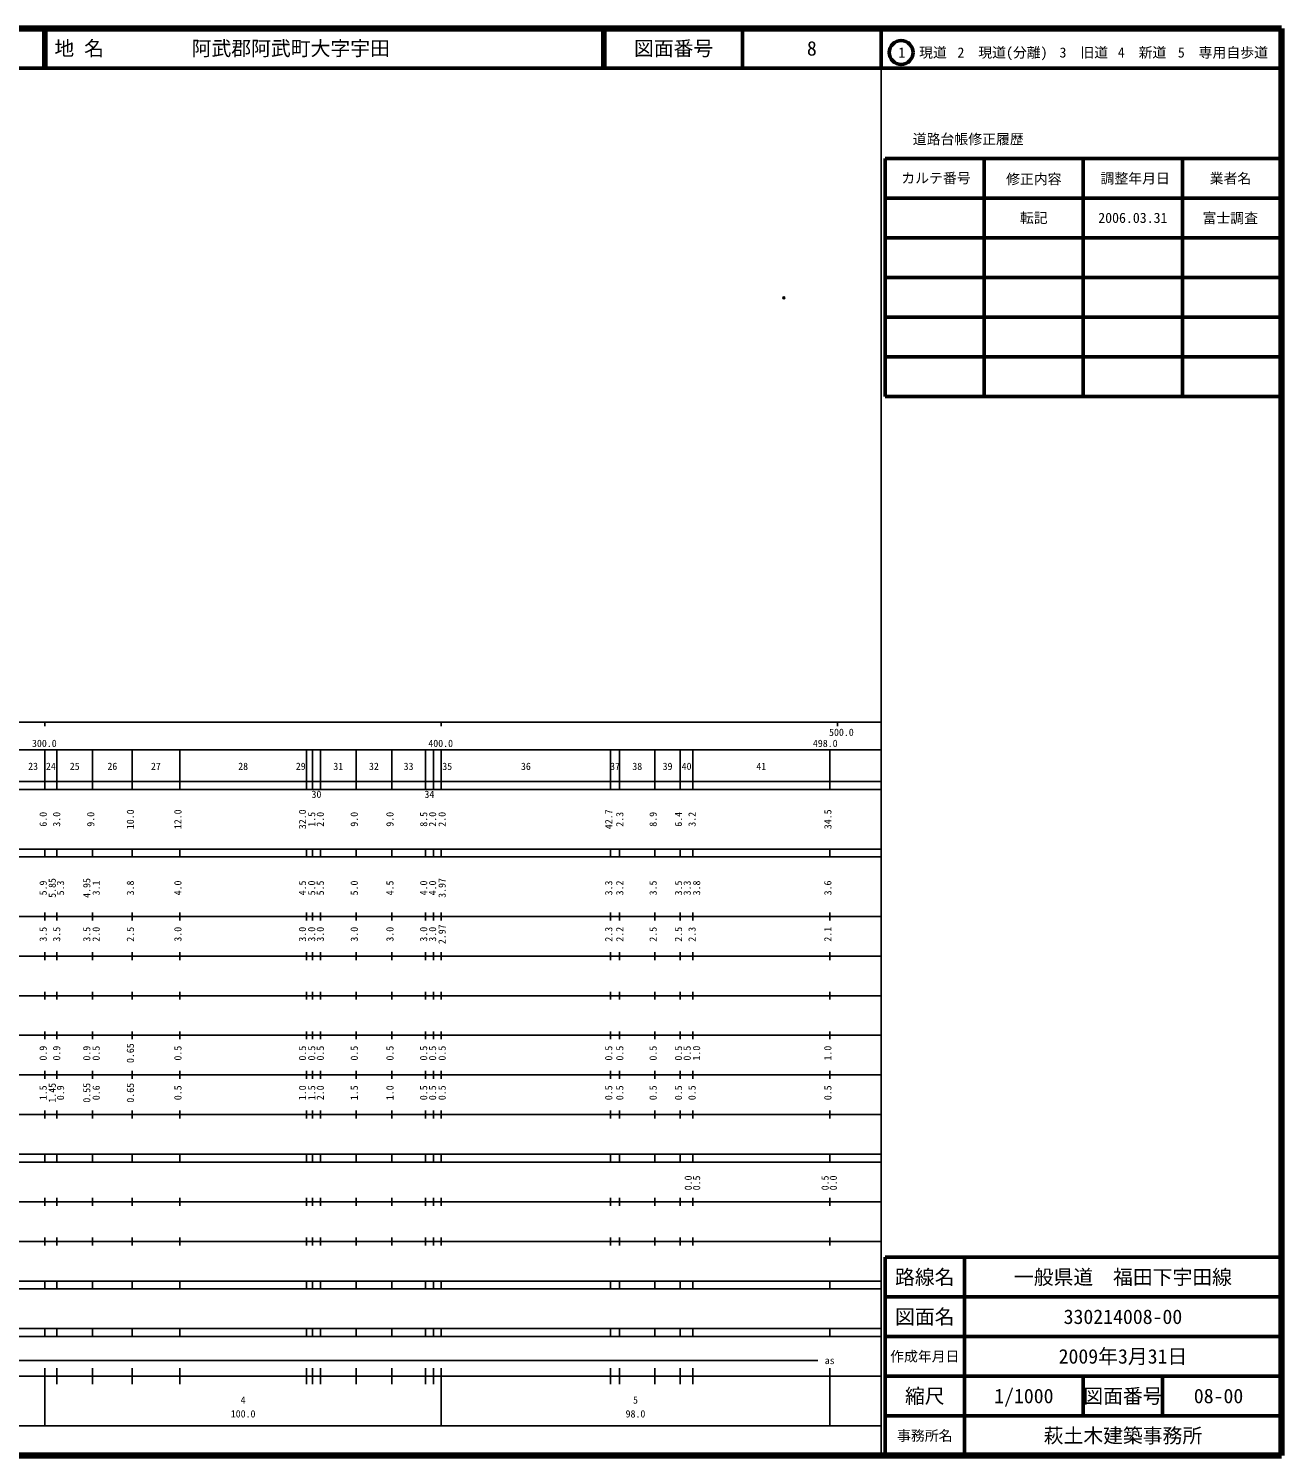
# Model space of a CAD drawing. Units: millimetres on the paper. Extents: x 40 to 680, y 20 to 380.
# Drawn here: x 363.9 to 680, y 20 to 380 of the extents above; entities that cross this region are included whole.
import ezdxf
from ezdxf.enums import TextEntityAlignment as Align

# ---------------------------------------------------------------- set-up
doc = ezdxf.new("R2010")
doc.units = ezdxf.units.MM
doc.header["$PDMODE"] = 32
doc.header["$PDSIZE"] = 0.5
doc.layers.add('M-OTRS', color=6, linetype='Continuous')
doc.layers.add('M-TTL-TXT', color=7, linetype='Continuous')
for name, color, linetype, lineweight in [('M-TTL', 2, 'Continuous', 140), ('M-TTL-BAND', 7, 'Continuous', 25), ('M-TTL-FRAM', 2, 'Continuous', 50), ('M-TTL-LINE', 7, 'Continuous', 50)]:
    doc.layers.add(name, color=color, linetype=linetype, lineweight=lineweight)
doc.styles.add('ＭＳ ゴシック', font='')
doc.styles.get('ＭＳ ゴシック').set_extended_font_data('MS Gothic')

msp = doc.modelspace()

# ---------------------------------------------------------------- linework, layer by layer
at = {"layer": 'M-OTRS'}
msp.add_point((554.44, 312.083), dxfattribs=at)
at = {"layer": 'M-TTL'}
for p, q in [((680, 380), (40, 380)), ((680, 20), (680, 380)), ((40, 20), (680, 20))]:
    msp.add_line(p, q, dxfattribs=at)
at = {"layer": 'M-TTL-BAND'}
for p, q in [((579, 20), (579, 370)), ((40, 205), (579, 205)), ((368, 205), (368, 204)), ((468, 205), (468, 204)), ((568, 205), (568, 204)), ((68, 198), (579, 198)), ((368, 188), (368, 198)), ((371, 188), (371, 198)), ((380, 188), (380, 198)), ((390, 188), (390, 198)), ((402, 188), (402, 198)), ((434, 188), (434, 198)), ((435.5, 188), (435.5, 198)), ((437.5, 188), (437.5, 198)), ((446.5, 188), (446.5, 198)), ((455.5, 188), (455.5, 198)), ((464, 188), (464, 198)), ((466, 188), (466, 198)), ((468, 188), (468, 198)), ((510.7, 188), (510.7, 198)), ((513, 188), (513, 198)), ((521.9, 188), (521.9, 198)), ((528.3, 188), (528.3, 198)), ((531.5, 188), (531.5, 198)), ((566, 188), (566, 198)), ((40, 190), (579, 190)), ((40, 188), (579, 188)), ((40, 173), (579, 173)), ((368, 171), (368, 173)), ((371, 171), (371, 173)), ((380, 171), (380, 173)), ((390, 171), (390, 173)), ((402, 171), (402, 173)), ((434, 171), (434, 173)), ((435.5, 171), (435.5, 173)), ((437.5, 171), (437.5, 173)), ((446.5, 171), (446.5, 173)), ((455.5, 171), (455.5, 173)), ((464, 171), (464, 173)), ((466, 171), (466, 173)), ((468, 171), (468, 173)), ((510.7, 171), (510.7, 173)), ((513, 171), (513, 173)), ((521.9, 171), (521.9, 173)), ((528.3, 171), (528.3, 173)), ((531.5, 171), (531.5, 173)), ((566, 171), (566, 173)), ((40, 171), (579, 171)), ((40, 156), (579, 156)), ((368, 155), (368, 157)), ((371, 155), (371, 157)), ((380, 155), (380, 157)), ((390, 155), (390, 157)), ((402, 155), (402, 157)), ((434, 155), (434, 157)), ((435.5, 155), (435.5, 157)), ((437.5, 155), (437.5, 157)), ((446.5, 155), (446.5, 157)), ((455.5, 155), (455.5, 157)), ((464, 155), (464, 157)), ((466, 155), (466, 157)), ((468, 155), (468, 157)), ((510.7, 155), (510.7, 157)), ((513, 155), (513, 157)), ((521.9, 155), (521.9, 157)), ((528.3, 155), (528.3, 157)), ((531.5, 155), (531.5, 157)), ((566, 155), (566, 157)), ((46, 146), (579, 146)), ((368, 145), (368, 147)), ((371, 145), (371, 147)), ((380, 145), (380, 147)), ((390, 145), (390, 147)), ((402, 145), (402, 147)), ((434, 145), (434, 147)), ((435.5, 145), (435.5, 147)), ((437.5, 145), (437.5, 147)), ((446.5, 145), (446.5, 147)), ((455.5, 145), (455.5, 147)), ((464, 145), (464, 147)), ((466, 145), (466, 147)), ((468, 145), (468, 147)), ((510.7, 145), (510.7, 147)), ((513, 145), (513, 147)), ((521.9, 145), (521.9, 147)), ((528.3, 145), (528.3, 147)), ((531.5, 145), (531.5, 147)), ((566, 145), (566, 147)), ((368, 135), (368, 137)), ((371, 135), (371, 137)), ((380, 135), (380, 137)), ((390, 135), (390, 137)), ((402, 135), (402, 137)), ((434, 135), (434, 137)), ((435.5, 135), (435.5, 137)), ((437.5, 135), (437.5, 137)), ((446.5, 135), (446.5, 137)), ((455.5, 135), (455.5, 137)), ((464, 135), (464, 137)), ((466, 135), (466, 137)), ((468, 135), (468, 137)), ((510.7, 135), (510.7, 137)), ((513, 135), (513, 137)), ((521.9, 135), (521.9, 137)), ((528.3, 135), (528.3, 137)), ((531.5, 135), (531.5, 137)), ((566, 135), (566, 137)), ((52, 136), (579, 136)), ((46, 126), (579, 126)), ((368, 125), (368, 127)), ((371, 125), (371, 127)), ((380, 125), (380, 127)), ((390, 125), (390, 127)), ((402, 125), (402, 127)), ((434, 125), (434, 127)), ((435.5, 125), (435.5, 127)), ((437.5, 125), (437.5, 127)), ((446.5, 125), (446.5, 127)), ((455.5, 125), (455.5, 127)), ((464, 125), (464, 127)), ((466, 125), (466, 127)), ((468, 125), (468, 127)), ((510.7, 125), (510.7, 127)), ((513, 125), (513, 127)), ((521.9, 125), (521.9, 127)), ((528.3, 125), (528.3, 127)), ((531.5, 125), (531.5, 127)), ((566, 125), (566, 127)), ((52, 116), (579, 116)), ((368, 115), (368, 117)), ((371, 115), (371, 117)), ((380, 115), (380, 117)), ((390, 115), (390, 117)), ((402, 115), (402, 117)), ((434, 115), (434, 117)), ((435.5, 115), (435.5, 117)), ((437.5, 115), (437.5, 117)), ((446.5, 115), (446.5, 117)), ((455.5, 115), (455.5, 117)), ((464, 115), (464, 117)), ((466, 115), (466, 117)), ((468, 115), (468, 117)), ((510.7, 115), (510.7, 117)), ((513, 115), (513, 117)), ((521.9, 115), (521.9, 117)), ((528.3, 115), (528.3, 117)), ((531.5, 115), (531.5, 117)), ((566, 115), (566, 117)), ((46, 106), (579, 106)), ((368, 105), (368, 107)), ((371, 105), (371, 107)), ((380, 105), (380, 107)), ((390, 105), (390, 107)), ((402, 105), (402, 107)), ((434, 105), (434, 107)), ((435.5, 105), (435.5, 107)), ((437.5, 105), (437.5, 107)), ((446.5, 105), (446.5, 107)), ((455.5, 105), (455.5, 107)), ((464, 105), (464, 107)), ((466, 105), (466, 107)), ((468, 105), (468, 107)), ((510.7, 105), (510.7, 107)), ((513, 105), (513, 107)), ((521.9, 105), (521.9, 107)), ((528.3, 105), (528.3, 107)), ((531.5, 105), (531.5, 107)), ((566, 105), (566, 107)), ((40, 96), (579, 96)), ((40, 94), (579, 94)), ((368, 94), (368, 96)), ((371, 94), (371, 96)), ((380, 94), (380, 96)), ((390, 94), (390, 96)), ((402, 94), (402, 96)), ((434, 94), (434, 96)), ((435.5, 94), (435.5, 96)), ((437.5, 94), (437.5, 96)), ((446.5, 94), (446.5, 96)), ((455.5, 94), (455.5, 96)), ((464, 94), (464, 96)), ((466, 94), (466, 96)), ((468, 94), (468, 96)), ((510.7, 94), (510.7, 96)), ((513, 94), (513, 96)), ((521.9, 94), (521.9, 96)), ((528.3, 94), (528.3, 96)), ((531.5, 94), (531.5, 96)), ((566, 94), (566, 96)), ((49, 84), (579, 84)), ((368, 83), (368, 85)), ((371, 83), (371, 85)), ((380, 83), (380, 85)), ((390, 83), (390, 85)), ((402, 83), (402, 85)), ((434, 83), (434, 85)), ((435.5, 83), (435.5, 85)), ((437.5, 83), (437.5, 85)), ((446.5, 83), (446.5, 85)), ((455.5, 83), (455.5, 85)), ((464, 83), (464, 85)), ((466, 83), (466, 85)), ((468, 83), (468, 85)), ((510.7, 83), (510.7, 85)), ((513, 83), (513, 85)), ((521.9, 83), (521.9, 85)), ((528.3, 83), (528.3, 85)), ((531.5, 83), (531.5, 85)), ((566, 83), (566, 85)), ((40, 74), (579, 74)), ((368, 73), (368, 75)), ((371, 73), (371, 75)), ((380, 73), (380, 75)), ((390, 73), (390, 75)), ((402, 73), (402, 75)), ((434, 73), (434, 75)), ((435.5, 73), (435.5, 75)), ((437.5, 73), (437.5, 75)), ((446.5, 73), (446.5, 75)), ((455.5, 73), (455.5, 75)), ((464, 73), (464, 75)), ((466, 73), (466, 75)), ((468, 73), (468, 75)), ((510.7, 73), (510.7, 75)), ((513, 73), (513, 75)), ((521.9, 73), (521.9, 75)), ((528.3, 73), (528.3, 75)), ((531.5, 73), (531.5, 75)), ((566, 73), (566, 75)), ((40, 64), (579, 64)), ((40, 62), (579, 62)), ((368, 62), (368, 64)), ((371, 62), (371, 64)), ((380, 62), (380, 64)), ((390, 62), (390, 64)), ((402, 62), (402, 64)), ((434, 62), (434, 64)), ((435.5, 62), (435.5, 64)), ((437.5, 62), (437.5, 64)), ((446.5, 62), (446.5, 64)), ((455.5, 62), (455.5, 64)), ((464, 62), (464, 64)), ((466, 62), (466, 64)), ((468, 62), (468, 64)), ((510.7, 62), (510.7, 64)), ((513, 62), (513, 64)), ((521.9, 62), (521.9, 64)), ((528.3, 62), (528.3, 64)), ((531.5, 62), (531.5, 64)), ((566, 62), (566, 64)), ((40, 52), (579, 52)), ((368, 50), (368, 52)), ((371, 50), (371, 52)), ((380, 50), (380, 52)), ((390, 50), (390, 52)), ((402, 50), (402, 52)), ((434, 50), (434, 52)), ((435.5, 50), (435.5, 52)), ((437.5, 50), (437.5, 52)), ((446.5, 50), (446.5, 52)), ((455.5, 50), (455.5, 52)), ((464, 50), (464, 52)), ((466, 50), (466, 52)), ((468, 50), (468, 52)), ((510.7, 50), (510.7, 52)), ((513, 50), (513, 52)), ((521.9, 50), (521.9, 52)), ((528.3, 50), (528.3, 52)), ((531.5, 50), (531.5, 52)), ((566, 50), (566, 52)), ((40, 50), (579, 50)), ((71, 44), (563, 44)), ((40, 40), (579, 40)), ((368, 27.5), (368, 42)), ((371, 38), (371, 42)), ((380, 38), (380, 42)), ((390, 38), (390, 42)), ((402, 38), (402, 42)), ((434, 38), (434, 42)), ((435.5, 38), (435.5, 42)), ((437.5, 38), (437.5, 42)), ((446.5, 38), (446.5, 42)), ((455.5, 38), (455.5, 42)), ((464, 38), (464, 42)), ((466, 38), (466, 42)), ((468, 27.5), (468, 42)), ((510.7, 38), (510.7, 42)), ((513, 38), (513, 42)), ((521.9, 38), (521.9, 42)), ((528.3, 38), (528.3, 42)), ((531.5, 38), (531.5, 42)), ((566, 27.5), (566, 42)), ((68, 27.5), (579, 27.5))]:
    msp.add_line(p, q, dxfattribs=at)
at = {"layer": 'M-TTL-FRAM'}
for p, q in [((580, 347.197), (580, 287.197)), ((580, 347.197), (680, 347.197)), ((580, 287.197), (680, 287.197)), ((680, 70), (580, 70)), ((580, 70), (580, 20))]:
    msp.add_line(p, q, dxfattribs=at)
at = {"layer": 'M-TTL-LINE'}
for p, q in [((367.75, 380), (367.75, 370)), ((368.25, 380), (368.25, 370)), ((508.747, 380), (508.747, 370)), ((509.247, 380), (509.247, 370)), ((543.997, 380), (543.997, 370)), ((579, 380), (579, 370)), ((40, 370), (680, 370)), ((605, 347.197), (605, 287.197)), ((630, 347.197), (630, 287.197)), ((655, 347.197), (655, 287.197)), ((580, 337.197), (680, 337.197)), ((580, 327.197), (680, 327.197)), ((580, 317.197), (680, 317.197)), ((580, 307.197), (680, 307.197)), ((580, 297.197), (680, 297.197)), ((600, 70), (600, 20)), ((680, 60), (580, 60)), ((680, 50), (580, 50)), ((680, 40), (580, 40)), ((630, 40), (630, 30)), ((650, 40), (650, 30)), ((680, 30), (580, 30))]:
    msp.add_line(p, q, dxfattribs=at)
msp.add_circle((584.031, 373.958), 3, dxfattribs=at)

# ---------------------------------------------------------------- texts
at = {"layer": 'M-TTL-BAND', "style": 'ＭＳ ゴシック'}
for s, p in [('500.0', (568.96, 200.984)), ('300.0', (367.844, 198.195)), ('400.0', (467.844, 198.195)), ('498.0', (564.884, 198.195)), ('23', (365, 192.405)), ('24', (369.5, 192.405)), ('25', (375.5, 192.405)), ('26', (385, 192.405)), ('27', (396, 192.405)), ('28', (418, 192.405)), ('29', (432.536, 192.405)), ('31', (442, 192.405)), ('32', (451, 192.405)), ('33', (459.75, 192.405)), ('35', (469.5, 192.405)), ('36', (489.35, 192.405)), ('37', (511.85, 192.405)), ('38', (517.45, 192.405)), ('39', (525.1, 192.405)), ('40', (529.9, 192.405)), ('41', (548.75, 192.405)), ('30', (436.5, 185.349)), ('34', (465, 185.349)), ('as', (566, 42.5)), ('4', (418, 32.523)), ('5', (517, 32.523)), ('100.0', (418, 29.033)), ('98.0', (517, 29.033))]:
    msp.add_text(s, height=1.833, dxfattribs=at).set_placement(p, align=Align.BOTTOM_CENTER)
for s, p in [('6.0', (369, 180.5)), ('3.0', (372.402, 180.5)), ('9.0', (381, 180.5)), ('10.0', (391, 180.5)), ('12.0', (403, 180.5)), ('32.0', (434.42, 180.5)), ('1.5', (436.75, 180.5)), ('2.0', (438.929, 180.5)), ('9.0', (447.5, 180.5)), ('9.0', (456.5, 180.5)), ('8.5', (465, 180.5)), ('2.0', (467.251, 180.5)), ('2.0', (469.657, 180.5)), ('42.7', (511.7, 180.5)), ('2.3', (514.491, 180.5)), ('8.9', (522.9, 180.5)), ('6.4', (529.3, 180.5)), ('3.2', (532.723, 180.5)), ('34.5', (567, 180.5)), ('5.9', (369, 163.174)), ('5.85', (371.286, 163.174)), ('5.3', (373.37, 163.174)), ('4.95', (380, 163.174)), ('3.1', (382.37, 163.174)), ('3.8', (391, 163.174)), ('4.0', (403, 163.174)), ('4.5', (434.42, 163.174)), ('5.0', (436.75, 163.174)), ('5.5', (438.929, 163.174)), ('5.0', (447.5, 163.174)), ('4.5', (456.5, 163.174)), ('4.0', (465, 163.174)), ('4.0', (467.251, 163.174)), ('3.97', (469.657, 163.174)), ('3.3', (511.7, 163.174)), ('3.2', (514.491, 163.174)), ('3.5', (522.9, 163.174)), ('3.5', (529.3, 163.174)), ('3.3', (531.5, 163.174)), ('3.8', (533.87, 163.174)), ('3.6', (567, 163.174)), ('3.5', (369, 151.5)), ('3.5', (372.402, 151.5)), ('3.5', (380, 151.5)), ('2.0', (382.37, 151.5)), ('2.5', (391, 151.5)), ('3.0', (403, 151.5)), ('3.0', (434.42, 151.5)), ('3.0', (436.75, 151.5)), ('3.0', (438.929, 151.5)), ('3.0', (447.5, 151.5)), ('3.0', (456.5, 151.5)), ('3.0', (465, 151.5)), ('3.0', (467.251, 151.5)), ('2.97', (469.657, 151.5)), ('2.3', (511.7, 151.5)), ('2.2', (514.491, 151.5)), ('2.5', (522.9, 151.5)), ('2.5', (529.3, 151.5)), ('2.3', (532.723, 151.5)), ('2.1', (567, 151.5)), ('0.9', (369, 121.5)), ('0.9', (372.402, 121.5)), ('0.9', (380, 121.5)), ('0.5', (382.37, 121.5)), ('0.65', (391, 121.5)), ('0.5', (403, 121.5)), ('0.5', (434.42, 121.5)), ('0.5', (436.75, 121.5)), ('0.5', (438.929, 121.5)), ('0.5', (447.5, 121.5)), ('0.5', (456.5, 121.5)), ('0.5', (465, 121.5)), ('0.5', (467.251, 121.5)), ('0.5', (469.657, 121.5)), ('0.5', (511.7, 121.5)), ('0.5', (514.491, 121.5)), ('0.5', (522.9, 121.5)), ('0.5', (529.3, 121.5)), ('0.5', (531.5, 121.5)), ('1.0', (533.87, 121.5)), ('1.0', (567, 121.5)), ('1.5', (369, 111.5)), ('1.45', (371.286, 111.5)), ('0.9', (373.37, 111.5)), ('0.55', (380, 111.5)), ('0.6', (382.37, 111.5)), ('0.65', (391, 111.5)), ('0.5', (403, 111.5)), ('1.0', (434.42, 111.5)), ('1.5', (436.75, 111.5)), ('2.0', (438.929, 111.5)), ('1.5', (447.5, 111.5)), ('1.0', (456.5, 111.5)), ('0.5', (465, 111.5)), ('0.5', (467.251, 111.5)), ('0.5', (469.657, 111.5)), ('0.5', (511.7, 111.5)), ('0.5', (514.491, 111.5)), ('0.5', (522.9, 111.5)), ('0.5', (529.3, 111.5)), ('0.5', (532.723, 111.5)), ('0.5', (567, 111.5)), ('0.0', (531.772, 88.764)), ('0.5', (533.87, 88.764)), ('0.5', (566.286, 88.764)), ('0.0', (568.374, 88.764))]:
    msp.add_text(s, height=1.833, rotation=90, dxfattribs=at).set_placement(p, align=Align.BOTTOM_CENTER)
at = {"layer": 'M-TTL-TXT', "style": 'ＭＳ ゴシック'}
for s, p in [('地 名', (370.38, 375)), ('阿武郡阿武町大字宇田', (405.024, 375))]:
    msp.add_text(s, height=3.666, dxfattribs=at).set_placement(p, align=Align.MIDDLE_LEFT)
for s, height, p in [('図面番号', 3.666, (526.622, 375)), ('8', 3.666, (561.497, 375)), ('1\u3000現道', 2.566, (589.448, 373.958)), ('2\u3000現道(分離)', 2.566, (609.619, 373.958)), ('3\u3000旧道', 2.566, (630.121, 373.958)), ('4\u3000新道', 2.566, (644.824, 373.958)), ('5\u3000専用自歩道', 2.566, (665.228, 373.958)), ('道路台帳修正履歴', 2.566, (600.968, 352.113)), ('カルテ番号', 2.566, (592.839, 342.277)), ('修正内容', 2.566, (617.509, 342.023)), ('調整年月日', 2.566, (643.089, 342.197)), ('業者名', 2.566, (667.134, 342.197)), ('転記', 2.566, (617.5, 332.245)), ('2006.03.31', 2.566, (642.5, 332.245)), ('富士調査', 2.566, (667.077, 332.189)), ('路線名', 3.666, (590, 65)), ('路線名', 3.666, (590, 65)), ('一般県道\u3000福田下宇田線', 3.666, (640, 65)), ('図面名', 3.666, (590, 55)), ('図面名', 3.666, (590, 55)), ('330214008-00', 3.666, (640, 55)), ('2009年3月31日', 3.666, (640, 45)), ('作成年月日', 2.566, (590, 45)), ('作成年月日', 2.566, (590, 45)), ('縮尺', 3.666, (590, 35)), ('縮尺', 3.666, (590, 35)), ('1/1000', 3.666, (615, 35)), ('図面番号', 3.666, (640, 35)), ('図面番号', 3.666, (640, 35)), ('08-00', 3.666, (664.125, 35)), ('事務所名', 2.566, (590, 25)), ('事務所名', 2.566, (590, 25)), ('萩土木建築事務所', 3.666, (640, 25))]:
    msp.add_text(s, height=height, dxfattribs=at).set_placement(p, align=Align.MIDDLE_CENTER)

doc.saveas('drawing.dxf')
